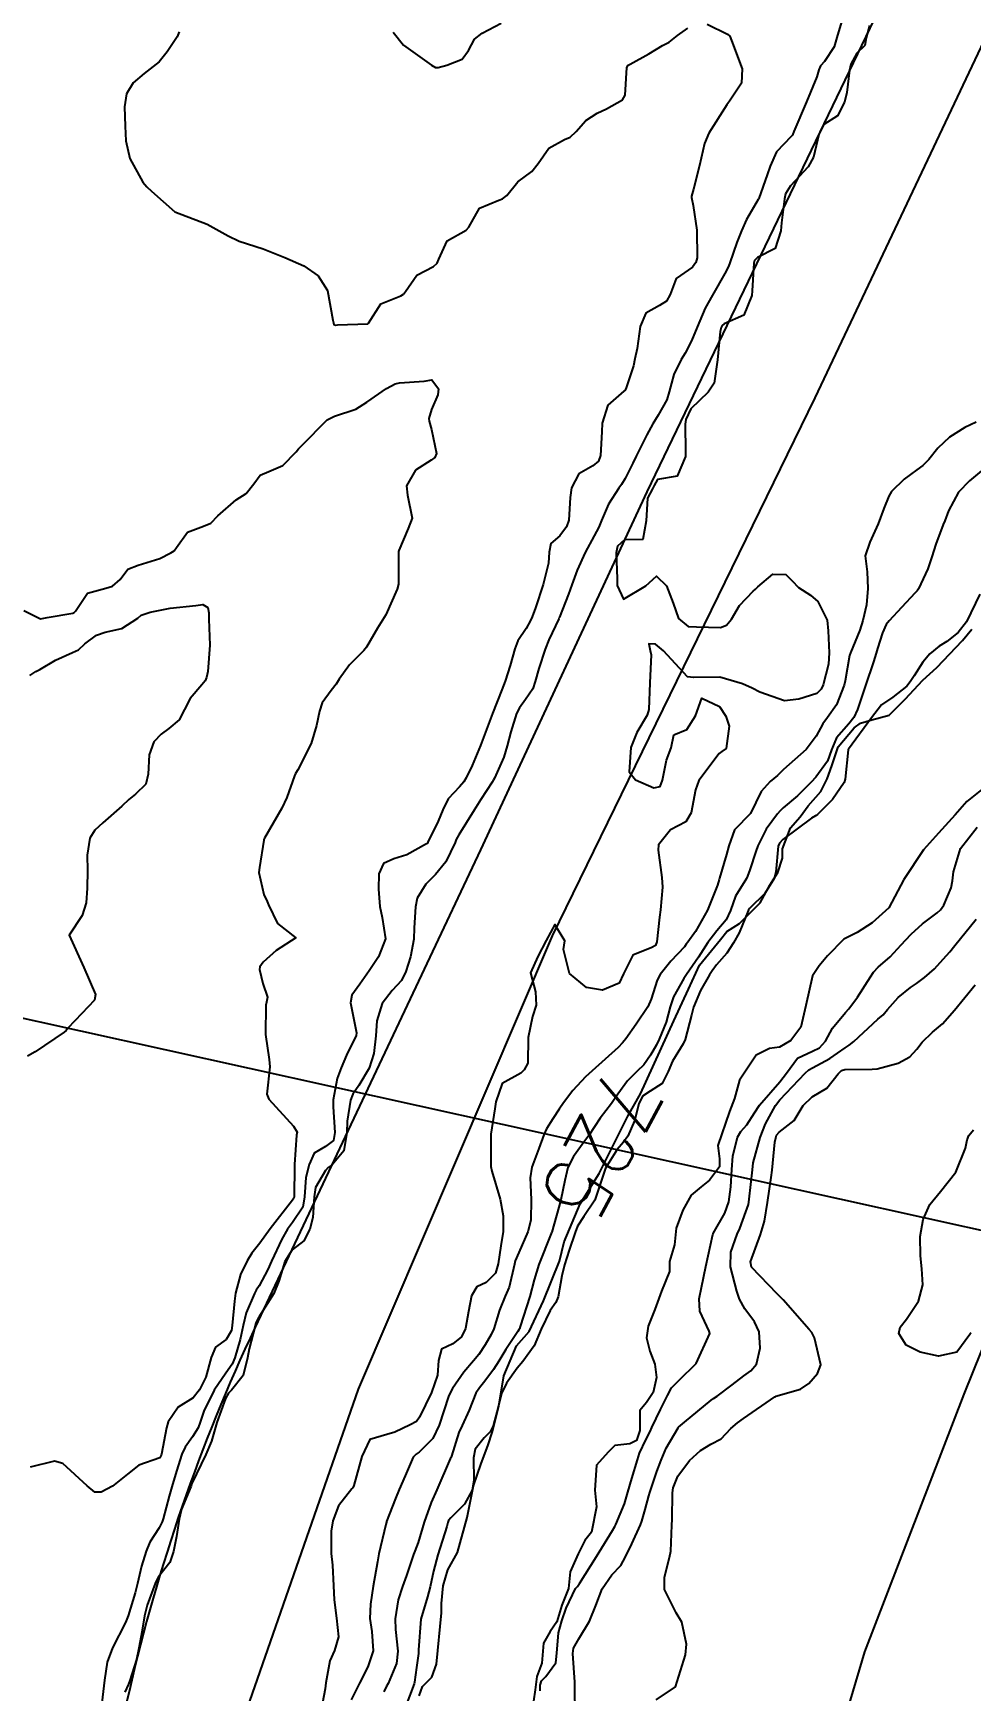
# Model space of a CAD drawing. Header units: metres. Extents: x 307586 to 320046, y 7427249 to 7434250.
# Drawn here: x 314406.1 to 314464, y 7432500.8 to 7432603.2 of the extents above; entities that cross this region are included whole.
import ezdxf
from ezdxf.enums import TextEntityAlignment as Align

# ---------------------------------------------------------------- set-up
doc = ezdxf.new("R2010")
doc.units = ezdxf.units.M
doc.header["$MEASUREMENT"] = 0
for name, color, linetype in [('Cotas', 45, 'Continuous'), ('Curvas de Nivel 1m', 11, 'Continuous'), ('Curvas de Nivel 5m', 15, 'Continuous'), ('Hidrografia', 140, 'Continuous'), ('TEXTO', 45, 'Continuous'), ('Vias Primárias', 230, 'Continuous')]:
    doc.layers.add(name, color=color, linetype=linetype)
doc.styles.add('Style-STANDARD', font='STANDARD.shx')

msp = doc.modelspace()

# ---------------------------------------------------------------- linework, layer by layer
at = {"layer": 'Curvas de Nivel 1m', "flags": 128}
for points, elevation in [([(314447.69, 7432603.77), (314448.96, 7432603.16), (314449.09, 7432603.03), (314449.21, 7432602.77), (314449.87, 7432601.02), (314449.81, 7432600.13), (314449.08, 7432599.03), (314449.01, 7432598.93), (314448.91, 7432598.79), (314447.8, 7432597.05), (314447.53, 7432596.4), (314447.22, 7432595.05), (314446.85, 7432593.59), (314446.74, 7432593.16), (314446.74, 7432593.06), (314446.84, 7432592.58), (314447.06, 7432591.06), (314447.09, 7432589.35), (314447, 7432589.06), (314446.79, 7432588.77), (314445.79, 7432588.07), (314445.42, 7432587.07), (314445.18, 7432586.67), (314444.76, 7432586.39), (314443.92, 7432585.92), (314443.57, 7432585.1), (314443.38, 7432583.75), (314443.24, 7432583.1), (314443.14, 7432582.68), (314442.7, 7432581.31), (314442.64, 7432581.17), (314442.55, 7432581.11), (314441.57, 7432580.24), (314441.22, 7432579.12), (314441.2, 7432578.6), (314441.11, 7432577.13), (314440.99, 7432576.79), (314440.64, 7432576.49), (314439.78, 7432576), (314439.32, 7432575.14), (314439.23, 7432574.53), (314439.15, 7432573.14), (314439.02, 7432572.72), (314438.59, 7432572.17), (314438.04, 7432571.7), (314437.93, 7432571.16), (314437.89, 7432570.48), (314437.56, 7432569.16), (314437.1, 7432567.73), (314436.88, 7432567.17), (314436.78, 7432566.93), (314436.52, 7432566.45), (314436.01, 7432565.69), (314435.82, 7432565.19), (314435.54, 7432564.15), (314435.23, 7432563.19), (314435.02, 7432562.65), (314434.45, 7432561.2), (314433.69, 7432559.21), (314433.18, 7432557.98), (314432.81, 7432557.22), (314432.67, 7432556.97), (314432.4, 7432556.66), (314431.71, 7432555.92), (314431.38, 7432555.24), (314431.08, 7432554.54), (314430.45, 7432553.25), (314430.42, 7432553.19), (314430.36, 7432553.14), (314429.15, 7432552.46), (314428.35, 7432552.21), (314427.7, 7432551.92), (314427.41, 7432551.28), (314427.39, 7432550.35), (314427.48, 7432549.28), (314427.62, 7432548.6), (314427.84, 7432547.28), (314427.4, 7432546.16), (314426.82, 7432545.29), (314426.25, 7432544.47), (314425.76, 7432543.79), (314425.67, 7432543.31), (314426.05, 7432541.47), (314426.03, 7432541.3), (314425.42, 7432540.09), (314425.09, 7432539.31), (314424.85, 7432538.65), (314424.6, 7432537.32), (314424.6, 7432536.89), (314424.71, 7432535.31), (314424.63, 7432534.82), (314424.13, 7432534.44), (314423.43, 7432534.03), (314423.11, 7432533.33), (314422.92, 7432532.52), (314422.82, 7432531.33), (314422.72, 7432530.7), (314422.08, 7432529.75), (314421.77, 7432529.34), (314421.42, 7432528.71), (314420.79, 7432527.36), (314420.57, 7432526.84), (314420.03, 7432525.84), (314419.84, 7432525.56), (314419.74, 7432525.37), (314419.22, 7432524.17), (314419.05, 7432523.38), (314418.85, 7432522.52), (314418.52, 7432521.38), (314418.37, 7432520.99), (314417.96, 7432520.44), (314417.24, 7432519.4), (314416.62, 7432518.09), (314416.39, 7432517.41), (314416.27, 7432517.07), (314415.92, 7432516.51), (314415.46, 7432515.88), (314415.26, 7432515.43), (314414.93, 7432514.39), (314414.64, 7432513.43), (314414.46, 7432512.85), (314414.09, 7432511.44), (314414.04, 7432511.25), (314413.85, 7432510.88), (314413.27, 7432510.01), (314413.04, 7432509.45), (314412.76, 7432508.52), (314412.52, 7432507.45), (314412.37, 7432506.88), (314411.93, 7432505.46), (314411.9, 7432505.35), (314411.78, 7432505.04), (314410.96, 7432503.47), (314410.64, 7432502.59), (314410.47, 7432501.48), (314410.31, 7432500.07)], 729), ([(314415.09, 7432603.31), (314414.96, 7432603), (314414.34, 7432602.06), (314413.85, 7432601.46), (314412.93, 7432600.72), (314412.25, 7432600.15), (314411.84, 7432599.48), (314411.71, 7432598.68), (314411.75, 7432597.48), (314411.8, 7432596.56), (314412.05, 7432595.48), (314412.85, 7432594.01), (314413.1, 7432593.72), (314413.38, 7432593.46), (314414.82, 7432592.19), (314416.81, 7432591.42), (314418.12, 7432590.71), (314418.8, 7432590.38), (314420.28, 7432589.89), (314420.8, 7432589.7), (314421.61, 7432589.36), (314422.79, 7432588.85), (314423.68, 7432588.24), (314424.25, 7432587.33), (314424.57, 7432585.5), (314424.61, 7432585.32), (314424.65, 7432585.23), (314424.74, 7432585.19), (314424.86, 7432585.2), (314426.74, 7432585.27), (314426.79, 7432585.3), (314427.55, 7432586.5), (314428.77, 7432586.99), (314428.94, 7432587.1), (314429.07, 7432587.27), (314429.76, 7432588.28), (314430.79, 7432588.81), (314431.02, 7432589.02), (314431.12, 7432589.25), (314431.64, 7432590.4), (314432.81, 7432591.05), (314432.98, 7432591.23), (314433.64, 7432592.41), (314434.84, 7432592.91), (314435.06, 7432592.98), (314435.33, 7432593.2), (314436.01, 7432594.03), (314436.86, 7432594.68), (314437.27, 7432595.17), (314437.92, 7432596.12), (314438.89, 7432596.66), (314439.23, 7432596.8), (314439.6, 7432597.14), (314440.21, 7432597.83), (314440.9, 7432598.28), (314441.48, 7432598.55), (314442.46, 7432599.11), (314442.63, 7432599.4), (314442.74, 7432601.11), (314442.81, 7432601.24), (314442.94, 7432601.31), (314444.09, 7432601.95), (314444.95, 7432602.45), (314445.36, 7432602.67), (314445.87, 7432603.07), (314446.5, 7432603.53)], 729), ([(314456, 7432603.92), (314455.71, 7432602.95), (314455.54, 7432602.37), (314454.94, 7432601.47), (314454.7, 7432601.2), (314454.6, 7432600.96), (314454.48, 7432600.52), (314453.83, 7432598.98), (314453.05, 7432597.14), (314452.99, 7432596.99), (314452.96, 7432596.92), (314452.89, 7432596.83), (314451.99, 7432595.88), (314451.59, 7432595), (314451.4, 7432594.46), (314450.88, 7432593.01), (314450.87, 7432592.98), (314450.84, 7432592.94), (314450.12, 7432591.72), (314449.82, 7432591.02), (314449.54, 7432590.29), (314449.09, 7432589.03), (314449.01, 7432588.81), (314448.79, 7432588.38), (314448.02, 7432587.04), (314447.58, 7432586.23), (314447.08, 7432585.05), (314446.73, 7432584.22), (314446.34, 7432583.45), (314446.1, 7432583.07), (314445.64, 7432582.14), (314445.36, 7432581.07), (314445.21, 7432580.56), (314444.68, 7432579.62), (314444.34, 7432579.09), (314443.98, 7432578.41), (314443.31, 7432577.1), (314443.1, 7432576.65), (314442.63, 7432575.71), (314442.41, 7432575.33), (314442.24, 7432575.11), (314441.6, 7432574.13), (314441.18, 7432573.12), (314441.01, 7432572.71), (314440.58, 7432571.9), (314440.31, 7432571.4), (314440.16, 7432571.13), (314439.66, 7432570.04), (314439.34, 7432569.14), (314439.13, 7432568.56), (314438.58, 7432567.15), (314438.56, 7432567.12), (314438.53, 7432567.05), (314437.92, 7432565.75), (314437.69, 7432565.16), (314437.3, 7432563.98), (314437.08, 7432563.17), (314436.93, 7432562.72), (314436.47, 7432562.06), (314436.1, 7432561.55), (314435.93, 7432561.19), (314435.57, 7432560.06), (314435.35, 7432559.19), (314435.13, 7432558.49), (314434.56, 7432557.2), (314434.51, 7432557.1), (314434.41, 7432556.96), (314433.72, 7432555.89), (314433.3, 7432555.22), (314432.37, 7432553.69), (314432.2, 7432553.4), (314432.13, 7432553.23), (314431.56, 7432552.02), (314430.91, 7432551.24), (314430.33, 7432550.65), (314429.79, 7432549.78), (314429.68, 7432549.26), (314429.61, 7432547.95), (314429.58, 7432547.26), (314429.38, 7432546.16), (314429.08, 7432545.26), (314428.82, 7432544.7), (314428.25, 7432544.09), (314427.62, 7432543.28), (314427.3, 7432542.21), (314427.23, 7432541.28), (314427.11, 7432540.19), (314426.83, 7432539.29), (314426.18, 7432538.22), (314425.81, 7432537.67), (314425.68, 7432537.3), (314425.46, 7432536), (314425.45, 7432535.31), (314425.26, 7432534.18), (314424.54, 7432533.32), (314424.29, 7432533.14), (314424.12, 7432532.97), (314423.51, 7432531.92), (314423.43, 7432531.33), (314423.35, 7432530.06), (314423.16, 7432529.33), (314422.78, 7432528.62), (314422.06, 7432528.06), (314421.61, 7432527.35), (314421.25, 7432526.13), (314420.93, 7432525.36), (314420.01, 7432523.9), (314419.83, 7432523.55), (314419.78, 7432523.37), (314419.42, 7432521.94), (314419.31, 7432521.38), (314419.05, 7432520.29), (314418.33, 7432519.39), (314418.13, 7432519.21), (314417.95, 7432518.88), (314417.42, 7432517.4), (314417.08, 7432516.24), (314416.74, 7432515.41), (314415.88, 7432513.62), (314415.83, 7432513.47), (314415.81, 7432513.42), (314415.24, 7432512.05), (314415.09, 7432511.43), (314414.93, 7432510.35), (314414.74, 7432509.43), (314414.52, 7432508.74), (314413.82, 7432507.86), (314413.66, 7432507.6), (314413.6, 7432507.44), (314413.12, 7432506.12), (314412.95, 7432505.45), (314412.78, 7432504.44), (314412.6, 7432503.45), (314412.45, 7432502.75), (314412.04, 7432501.46), (314411.95, 7432501.24), (314411.73, 7432500.73)], 728), ([(314457.73, 7432603.69), (314457.51, 7432602.93), (314457.43, 7432602.46), (314456.95, 7432601.98), (314456.57, 7432601.31), (314456.48, 7432600.94), (314456.32, 7432599.55), (314456.18, 7432598.95), (314455.74, 7432598.12), (314454.9, 7432597.57), (314454.59, 7432596.96), (314454.27, 7432595.57), (314453.93, 7432594.97), (314452.85, 7432593.8), (314452.54, 7432593.29), (314452.47, 7432592.99), (314452.3, 7432591.51), (314452.24, 7432591), (314451.89, 7432589.91), (314450.8, 7432589.36), (314450.63, 7432589.17), (314450.59, 7432589.01), (314450.47, 7432587.31), (314450.45, 7432587.01), (314449.97, 7432585.8), (314448.75, 7432585.27), (314448.62, 7432585.16), (314448.57, 7432585.03), (314448.5, 7432584.8), (314448.34, 7432583.04), (314448.14, 7432581.6), (314447.77, 7432581.04), (314446.68, 7432580.02), (314446.38, 7432579.36), (314446.33, 7432579.06), (314446.37, 7432577.35), (314446.36, 7432577.06), (314445.84, 7432575.86), (314444.63, 7432575.64), (314444.43, 7432575.28), (314444.33, 7432575.08), (314444.02, 7432574.49), (314443.94, 7432573.09), (314443.73, 7432571.95), (314442.59, 7432571.93), (314442.17, 7432571.53), (314442.08, 7432571.11), (314442.14, 7432569.53), (314442.15, 7432569.11), (314442.54, 7432568.26), (314443.92, 7432569.09), (314444.56, 7432569.68), (314445.19, 7432569.07), (314445.6, 7432568.01), (314445.93, 7432567.07), (314446.53, 7432566.56), (314447.04, 7432566.54), (314448.53, 7432566.51), (314448.9, 7432566.66), (314449.21, 7432567.02), (314449.7, 7432567.86), (314450.55, 7432568.75), (314450.69, 7432568.87), (314450.83, 7432569.01), (314451.75, 7432569.81), (314452.56, 7432569.79), (314452.95, 7432569.38), (314453.33, 7432568.98), (314454.09, 7432568.5), (314454.54, 7432568.11), (314455.12, 7432566.95), (314455.18, 7432566.3), (314455.24, 7432564.95), (314455.2, 7432564.25), (314454.86, 7432562.96), (314454.75, 7432562.69), (314454.47, 7432562.43), (314453.37, 7432562.08), (314452.47, 7432561.98), (314450.96, 7432562.52), (314450.48, 7432562.75), (314449.88, 7432563.02), (314448.49, 7432563.44), (314446.85, 7432563.41), (314446.49, 7432563.46), (314445.01, 7432565.07), (314444.51, 7432565.48), (314444.1, 7432565.49), (314444.18, 7432565.08), (314444.23, 7432564.81), (314444.15, 7432563.09), (314444.1, 7432561.45), (314444, 7432561.09), (314443.36, 7432560.01), (314442.98, 7432559.1), (314442.89, 7432557.58), (314443.27, 7432557.1), (314444.41, 7432556.61), (314444.8, 7432556.68), (314444.93, 7432557.07), (314445.19, 7432558.31), (314445.47, 7432559.07), (314445.64, 7432559.87), (314446.44, 7432560.21), (314446.98, 7432561.05), (314447.37, 7432562.14), (314448.46, 7432561.62), (314448.85, 7432561.03), (314449.05, 7432560.42), (314448.87, 7432559.03), (314448.61, 7432558.85), (314448.43, 7432558.72), (314447.19, 7432557.05), (314446.97, 7432556.48), (314446.71, 7432555.06), (314446.38, 7432554.51), (314445.44, 7432554), (314444.69, 7432553.08), (314444.67, 7432552.76), (314444.89, 7432551.07), (314444.94, 7432550.46), (314444.82, 7432549.07), (314444.76, 7432548.62), (314444.6, 7432547.08), (314444.5, 7432546.87), (314444.29, 7432546.73), (314443.11, 7432546.26), (314442.54, 7432545.11), (314442.26, 7432544.54), (314441.23, 7432544.1), (314440.25, 7432544.27), (314439.2, 7432545.14), (314438.82, 7432546.61), (314438.91, 7432547.14), (314438.3, 7432548.15), (314437.75, 7432547.16), (314437.25, 7432546.19), (314436.79, 7432545.17), (314437.09, 7432544), (314437.14, 7432543.17), (314436.92, 7432542.48), (314436.64, 7432541.17), (314436.63, 7432539.6), (314436.4, 7432539.18), (314436.19, 7432538.98), (314435.04, 7432538.33), (314434.65, 7432537.2), (314434.59, 7432536.77), (314434.34, 7432535.2), (314434.33, 7432535.01), (314434.34, 7432533.2), (314434.4, 7432532.92), (314434.91, 7432531.19), (314435.1, 7432530.17), (314435.1, 7432529.19), (314434.95, 7432528.31), (314434.78, 7432527.19), (314434.62, 7432526.62), (314434.04, 7432526.04), (314433.47, 7432525.77), (314433.14, 7432525.21), (314432.96, 7432524.26), (314432.77, 7432523.21), (314432.52, 7432522.69), (314431.99, 7432522.26), (314431.29, 7432521.92), (314431.1, 7432521.23), (314431.04, 7432520.31), (314430.68, 7432519.24), (314429.94, 7432517.73), (314429.74, 7432517.45), (314429.35, 7432517.26), (314428.4, 7432516.8), (314427.92, 7432516.66), (314426.86, 7432516.34), (314426.36, 7432515.29), (314425.88, 7432513.5), (314425.82, 7432513.36), (314425.75, 7432513.3), (314424.93, 7432512.24), (314424.58, 7432511.31), (314424.48, 7432510.68), (314424.47, 7432509.31), (314424.55, 7432508.59), (314424.62, 7432507.31), (314424.66, 7432506.45), (314424.81, 7432505.31), (314424.93, 7432504.15), (314424.68, 7432503.31), (314424.39, 7432502.67), (314424.15, 7432501.32), (314424.1, 7432500.95), (314423.8, 7432499.32)], 727), ([(314428.3, 7432603.28), (314428.95, 7432602.47), (314430.68, 7432601.25), (314430.93, 7432601.09), (314431.09, 7432601.09), (314431.61, 7432601.24), (314432.56, 7432601.62), (314432.95, 7432602.15), (314433.33, 7432602.85), (314433.81, 7432603.22), (314434.97, 7432603.84)], 728), ([(314464.32, 7432579.2), (314463.62, 7432578.86), (314462.67, 7432578.27), (314461.95, 7432577.59), (314461.38, 7432576.88), (314461.01, 7432576.52), (314460.64, 7432576.25), (314459.86, 7432575.67), (314459.09, 7432574.91), (314458.91, 7432574.61), (314458.61, 7432573.85), (314458.26, 7432572.92), (314457.74, 7432571.77), (314457.46, 7432570.93), (314457.58, 7432569.94), (314457.62, 7432568.92), (314457.53, 7432567.91), (314457.31, 7432566.93), (314457.12, 7432566.34), (314456.55, 7432564.94), (314456.5, 7432564.77), (314456.22, 7432563.21), (314456.16, 7432562.94), (314455.68, 7432561.73), (314455.13, 7432560.95), (314454.85, 7432560.55), (314454.44, 7432559.8), (314453.81, 7432558.97), (314452.42, 7432557.73), (314452.04, 7432557.37), (314451.6, 7432557), (314451.03, 7432556.38), (314450.38, 7432555.01), (314449.38, 7432554.01), (314449.03, 7432553.02), (314448.9, 7432552.48), (314448.46, 7432551.03), (314448.43, 7432550.93), (314448.33, 7432550.58), (314447.72, 7432549.04), (314446.98, 7432547.73), (314446.5, 7432547.06), (314446.41, 7432546.94), (314446.29, 7432546.78), (314445.45, 7432545.89), (314444.8, 7432545.07), (314444.62, 7432544.72), (314444.25, 7432543.54), (314444.04, 7432543.08), (314443.31, 7432542), (314442.67, 7432541.1), (314442.47, 7432540.84), (314442.21, 7432540.56), (314440.6, 7432539.12), (314440.19, 7432538.75), (314439.41, 7432537.91), (314438.83, 7432537.14), (314438.56, 7432536.75), (314438.16, 7432536.16), (314437.78, 7432535.53), (314437.61, 7432535.16), (314437.3, 7432534.33), (314436.87, 7432533.17), (314436.77, 7432532.51), (314436.82, 7432531.17), (314436.81, 7432529.9), (314436.63, 7432529.17), (314436.06, 7432527.9), (314435.84, 7432527.39), (314435.79, 7432527.18), (314435.46, 7432525.76), (314435.22, 7432525.19), (314434.88, 7432524.33), (314434.53, 7432523.19), (314434.36, 7432522.83), (314433.99, 7432522.19), (314433.59, 7432521.59), (314433.27, 7432521.21), (314432.67, 7432520.51), (314431.96, 7432519.49), (314431.82, 7432519.22), (314431.73, 7432519.01), (314431.15, 7432517.23), (314430.75, 7432516.4), (314429.91, 7432515.57), (314429.72, 7432515.44), (314429.54, 7432515.25), (314429.05, 7432514.1), (314428.68, 7432513.26), (314428.44, 7432512.7), (314427.9, 7432511.27), (314427.89, 7432511.23), (314427.85, 7432511.09), (314427.43, 7432509.28), (314427.34, 7432508.79), (314427.06, 7432507.28), (314426.9, 7432506.18), (314426.87, 7432505.28), (314426.98, 7432504.49), (314427.07, 7432503.28), (314426.74, 7432502.3), (314426.22, 7432501.29), (314425.72, 7432500.26)], 726), ([(314405.86, 7432563.55), (314406.24, 7432563.79), (314406.49, 7432563.92), (314407.45, 7432564.48), (314408.5, 7432564.97), (314408.87, 7432565.13), (314409.26, 7432565.5), (314409.98, 7432566.03), (314410.51, 7432566.21), (314411.54, 7432566.45), (314412.53, 7432567.09), (314412.74, 7432567.26), (314413.3, 7432567.46), (314414.54, 7432567.71), (314416.11, 7432567.86), (314416.54, 7432567.93), (314416.86, 7432567.74), (314416.93, 7432567.41), (314416.92, 7432567.02), (314416.98, 7432565.41), (314416.85, 7432563.78), (314416.77, 7432563.42), (314416.69, 7432563.21), (314416.48, 7432562.96), (314415.76, 7432562.13), (314415.42, 7432561.43), (314415.08, 7432560.8), (314414.44, 7432560.26), (314413.97, 7432559.92), (314413.53, 7432559.45), (314413.23, 7432558.64), (314413.18, 7432557.45), (314413.03, 7432556.83), (314412.39, 7432556.21), (314411.97, 7432555.88), (314411.55, 7432555.47), (314410.37, 7432554.44), (314409.87, 7432553.99), (314409.56, 7432553.5), (314409.4, 7432552.45), (314409.42, 7432551.5), (314409.41, 7432550.41), (314409.34, 7432549.5), (314409.1, 7432548.71), (314408.29, 7432547.51), (314409.2, 7432545.5), (314409.91, 7432543.83), (314409.86, 7432543.49), (314409.07, 7432542.66), (314408.22, 7432541.75), (314408.11, 7432541.62), (314407.98, 7432541.51), (314406.2, 7432540.29), (314405.73, 7432540.02)], 731), ([(314464.55, 7432568.56), (314463.71, 7432566.85), (314463.2, 7432566.19), (314462.51, 7432565.65), (314462.03, 7432565.35), (314461.45, 7432564.88), (314461.02, 7432564.36), (314460.49, 7432563.53), (314460.23, 7432563.15), (314460.03, 7432562.89), (314459.17, 7432562.21), (314458.47, 7432561.73), (314457.85, 7432560.92), (314456.43, 7432559), (314456.4, 7432558.97), (314456.4, 7432558.94), (314456.22, 7432557.14), (314456.16, 7432556.94), (314455.45, 7432555.89), (314454.52, 7432554.96), (314454.44, 7432554.9), (314454.38, 7432554.88), (314454.14, 7432554.72), (314452.37, 7432553.41), (314452.17, 7432553.19), (314452.09, 7432552.99), (314451.93, 7432551.4), (314451.83, 7432551), (314451.26, 7432550.07), (314450.31, 7432549.14), (314450.25, 7432549.07), (314450.23, 7432549.01), (314449.67, 7432547.65), (314449.33, 7432547.02), (314448.92, 7432546.38), (314448.27, 7432545.67), (314448, 7432545.3), (314447.84, 7432545.04), (314447.29, 7432544.09), (314446.85, 7432543.05), (314446.73, 7432542.56), (314446.35, 7432541.06), (314446.21, 7432540.79), (314445.56, 7432539.71), (314445.29, 7432539.07), (314444.92, 7432538.34), (314444.18, 7432537.87), (314443.71, 7432537.55), (314443.48, 7432537.09), (314443.22, 7432536.03), (314442.79, 7432535.09), (314442.53, 7432534.71), (314442.13, 7432534.25), (314441.41, 7432533.11), (314441.1, 7432532.12), (314440.76, 7432531.12), (314440.08, 7432530.12), (314439.69, 7432529.52), (314439.54, 7432529.14), (314439.17, 7432528.04), (314438.88, 7432527.14), (314438.73, 7432526.45), (314438.5, 7432525.15), (314438.36, 7432524.81), (314438.01, 7432524.32), (314437.44, 7432523.16), (314437.01, 7432522.14), (314436.32, 7432521.17), (314435.97, 7432520.76), (314435.31, 7432519.83), (314435, 7432519.19), (314434.79, 7432518.35), (314434.49, 7432517.19), (314434.3, 7432516.82), (314433.92, 7432516.45), (314433.38, 7432515.74), (314433.26, 7432515.21), (314433.28, 7432513.81), (314433.19, 7432513.21), (314432.72, 7432512.36), (314431.86, 7432511.51), (314431.73, 7432511.35), (314431.68, 7432511.22), (314431.61, 7432510.98), (314431.07, 7432509.23), (314430.8, 7432508.21), (314430.6, 7432507.24), (314430.43, 7432506.62), (314430.02, 7432505.25), (314429.87, 7432503.36), (314429.88, 7432503.25), (314429.88, 7432503.13), (314429.75, 7432502.27), (314429.63, 7432501.35), (314429.61, 7432501.25), (314429.09, 7432499.89)], 724), ([(314437.39, 7432500.81), (314437.38, 7432501.16), (314437.46, 7432501.43), (314437.74, 7432501.7), (314438.35, 7432502.55), (314438.42, 7432503.14), (314438.51, 7432504.4), (314438.72, 7432505.14), (314439, 7432505.93), (314439.57, 7432507.13), (314439.68, 7432507.27), (314439.82, 7432507.44), (314440.87, 7432509.11), (314441.85, 7432510.73), (314441.99, 7432510.96), (314442.05, 7432511.1), (314442.59, 7432512.38), (314442.8, 7432513.09), (314443.05, 7432513.93), (314443.39, 7432515.09), (314443.51, 7432515.49), (314443.92, 7432516.32), (314444.17, 7432516.83), (314444.28, 7432517.08), (314444.82, 7432518.19), (314445.24, 7432519.07), (314445.49, 7432519.53), (314445.96, 7432520.01), (314447.01, 7432521.04), (314447.86, 7432522.89), (314447.83, 7432523.03), (314447.24, 7432524.27), (314447.21, 7432525.04), (314447.34, 7432525.73), (314447.62, 7432527.04), (314448.05, 7432529.01), (314448.06, 7432529.03), (314448.07, 7432529.06), (314448.79, 7432530.32), (314449.03, 7432531.02), (314449.17, 7432531.96), (314449.22, 7432533.02), (314449.29, 7432533.85), (314449.57, 7432535.02), (314449.78, 7432535.38), (314450.15, 7432535.79), (314450.63, 7432536.53), (314450.94, 7432537), (314452.19, 7432538.43), (314452.59, 7432538.98), (314453.27, 7432539.91), (314454.21, 7432540.34), (314454.64, 7432540.53), (314455.01, 7432540.95), (314455.43, 7432541.75), (314456.24, 7432542.73), (314456.44, 7432542.94), (314456.98, 7432543.66), (314457.79, 7432544.92), (314457.97, 7432545.21), (314458.27, 7432545.52), (314459.01, 7432546.17), (314459.69, 7432546.9), (314459.97, 7432547.22), (314460.3, 7432547.56), (314460.99, 7432548.19), (314461.9, 7432548.87), (314462.12, 7432549.06), (314462.32, 7432549.36), (314462.77, 7432550.43), (314462.85, 7432550.86), (314462.91, 7432551.42), (314463.35, 7432552.86), (314464.38, 7432554.17)], 724), ([(314444.54, 7432500.26), (314445.74, 7432501.06), (314446.36, 7432503.05), (314446.43, 7432503.71), (314446.14, 7432505.05), (314445.79, 7432505.64), (314445.07, 7432507.07), (314445.06, 7432507.83), (314445.38, 7432509.06), (314445.45, 7432509.45), (314445.52, 7432511.06), (314445.53, 7432511.4), (314445.55, 7432513.06), (314445.6, 7432513.35), (314445.89, 7432514.07), (314446.6, 7432515.05), (314447.28, 7432515.67), (314447.92, 7432516.06), (314448.56, 7432516.39), (314449.17, 7432517.02), (314449.57, 7432517.38), (314449.94, 7432517.64), (314451.88, 7432518.98), (314451.92, 7432519.01), (314451.95, 7432519.02), (314453.46, 7432519.46), (314453.97, 7432519.8), (314454.51, 7432520.42), (314454.71, 7432520.95), (314454.33, 7432522.62), (314454.16, 7432522.96), (314454, 7432523.15), (314452.4, 7432524.98), (314452.03, 7432525.35), (314450.44, 7432527), (314450.38, 7432527.33), (314450.99, 7432529), (314451.24, 7432529.84), (314451.43, 7432530.99), (314451.66, 7432532.53), (314451.71, 7432532.99), (314451.87, 7432534.71), (314451.93, 7432534.98), (314451.99, 7432535.14), (314452.15, 7432535.34), (314453.08, 7432536.05), (314453.62, 7432536.97), (314454.18, 7432537.51), (314455.09, 7432538.05), (314455.79, 7432538.94), (314456, 7432539.14), (314456.2, 7432539.21), (314457.89, 7432539.22), (314458.2, 7432539.24), (314459.5, 7432539.6), (314460.21, 7432539.99), (314460.65, 7432540.45), (314460.98, 7432540.88), (314461.61, 7432541.5), (314462.23, 7432542.03), (314462.98, 7432542.86), (314464.26, 7432544.43)], 726), ([(314464, 7432522.92), (314463.96, 7432522.89), (314463.92, 7432522.84), (314463.11, 7432521.73), (314461.99, 7432521.49), (314460.85, 7432521.74), (314460, 7432522.18), (314459.53, 7432522.89), (314459.61, 7432523.29), (314460.01, 7432523.77), (314460.75, 7432524.88), (314461.02, 7432525.9), (314460.96, 7432526.88), (314460.87, 7432527.69), (314460.86, 7432528.88), (314461.03, 7432529.93), (314461.46, 7432530.87), (314462.11, 7432531.67), (314463.05, 7432532.86), (314463.65, 7432534.35), (314463.76, 7432534.85), (314463.87, 7432535.12), (314464.15, 7432535.47)], 727)]:
    msp.add_lwpolyline(points, dxfattribs=dict(at, elevation=elevation))
at = {"layer": 'Curvas de Nivel 5m', "flags": 128}
for points, elevation in [([(314405.49, 7432567.55), (314406.53, 7432567.05), (314406.94, 7432567.12), (314408.53, 7432567.4), (314408.61, 7432567.43), (314408.69, 7432567.51), (314409.42, 7432568.63), (314410.55, 7432568.93), (314410.97, 7432569.06), (314411.45, 7432569.48), (314411.92, 7432570.11), (314412.56, 7432570.35), (314413.89, 7432570.77), (314414.57, 7432571.11), (314414.77, 7432571.24), (314414.92, 7432571.44), (314415.61, 7432572.4), (314416.59, 7432572.77), (314417.05, 7432572.96), (314417.47, 7432573.41), (314418.61, 7432574.4), (314419.22, 7432574.79), (314419.69, 7432575.38), (314420.09, 7432575.91), (314420.63, 7432576.15), (314421.49, 7432576.51), (314422.31, 7432577.35), (314422.46, 7432577.55), (314422.66, 7432577.75), (314424.23, 7432579.33), (314424.68, 7432579.57), (314426, 7432579.99), (314426.68, 7432580.43), (314427.89, 7432581.28), (314428.42, 7432581.55), (314428.7, 7432581.63), (314430.22, 7432581.73), (314430.7, 7432581.81), (314431.1, 7432581.25), (314431.06, 7432580.88), (314430.68, 7432579.98), (314430.5, 7432579.42), (314430.52, 7432579.25), (314430.67, 7432578.74), (314430.98, 7432577.25), (314430.88, 7432577.01), (314430.65, 7432576.84), (314429.68, 7432576.22), (314429.13, 7432575.26), (314429.2, 7432574.68), (314429.48, 7432573.26), (314429.23, 7432572.62), (314428.65, 7432571.27), (314428.64, 7432571.2), (314428.64, 7432569.27), (314428.63, 7432569.19), (314428.55, 7432568.87), (314427.86, 7432567.28), (314427.34, 7432566.47), (314426.66, 7432565.3), (314426.5, 7432565.09), (314425.6, 7432564.2), (314424.96, 7432563.32), (314424.79, 7432563.01), (314424.47, 7432562.62), (314423.93, 7432561.86), (314423.75, 7432561.33), (314423.57, 7432560.46), (314423.24, 7432559.34), (314422.42, 7432557.72), (314422.28, 7432557.49), (314422.22, 7432557.35), (314421.74, 7432556), (314421.43, 7432555.35), (314420.36, 7432553.49), (314420.32, 7432553.41), (314420.31, 7432553.37), (314420.04, 7432551.67), (314420.01, 7432551.37), (314420.32, 7432550.02), (314420.52, 7432549.57), (314420.6, 7432549.37), (314421.17, 7432548.23), (314422.29, 7432547.34), (314421.08, 7432546.55), (314420.27, 7432545.83), (314420.08, 7432545.55), (314420.05, 7432545.37), (314420.25, 7432544.51), (314420.54, 7432543.66), (314420.49, 7432543.37), (314420.44, 7432543.17), (314420.41, 7432541.37), (314420.64, 7432539.81), (314420.68, 7432539.36), (314420.5, 7432537.68), (314420.62, 7432537.36), (314422.15, 7432535.7), (314422.37, 7432535.34), (314422.34, 7432535.14), (314422.21, 7432533.34), (314422.21, 7432533.25), (314422.19, 7432531.34), (314422.17, 7432531.26), (314422.09, 7432531.13), (314420.7, 7432529.36), (314420.06, 7432528.48), (314419.57, 7432527.86), (314419.28, 7432527.38), (314418.88, 7432526.54), (314418.57, 7432525.38), (314418.5, 7432524.9), (314418.37, 7432523.39), (314418.31, 7432523.08), (314417.99, 7432522.53), (314417.33, 7432522.05), (314417.06, 7432521.4), (314416.74, 7432520.19), (314416.35, 7432519.41), (314415.95, 7432518.91), (314415.02, 7432518.35), (314414.41, 7432517.44), (314414.3, 7432517.07), (314413.99, 7432515.44), (314413.97, 7432515.37), (314413.9, 7432515.21), (314412.6, 7432514.75), (314411.89, 7432514.21), (314410.98, 7432513.47), (314410.26, 7432513.1), (314409.88, 7432513.1), (314409.4, 7432513.49), (314407.9, 7432514.86), (314407.38, 7432515), (314405.89, 7432514.64)], 730), ([(314464.64, 7432576.18), (314463.91, 7432575.57), (314463.23, 7432574.86), (314462.61, 7432573.72), (314462.37, 7432573.1), (314462.28, 7432572.87), (314461.82, 7432571.65), (314461.58, 7432570.88), (314461.32, 7432570.13), (314460.75, 7432568.89), (314460.67, 7432568.77), (314460.55, 7432568.64), (314459.7, 7432567.74), (314458.93, 7432566.91), (314458.75, 7432566.69), (314458.52, 7432566.18), (314458.22, 7432565.2), (314458.14, 7432564.92), (314457.97, 7432564.39), (314457.48, 7432562.93), (314456.98, 7432561.45), (314456.75, 7432560.94), (314456.45, 7432560.55), (314455.69, 7432559.7), (314455.38, 7432558.95), (314455.14, 7432558.24), (314454.42, 7432557.27), (314454.12, 7432556.96), (314453.27, 7432556.11), (314452.39, 7432555.36), (314452.2, 7432555.18), (314452.04, 7432554.99), (314451.34, 7432554.04), (314450.82, 7432553.01), (314450.71, 7432552.66), (314450.34, 7432551.54), (314450.2, 7432551.15), (314450.12, 7432551.01), (314449.44, 7432549.9), (314449.13, 7432549.02), (314448.88, 7432548.45), (314448.3, 7432547.77), (314447.73, 7432547.04), (314447.17, 7432546.15), (314446.43, 7432545.06), (314446.26, 7432544.82), (314445.62, 7432543.7), (314445.41, 7432543.07), (314445.17, 7432542.12), (314444.74, 7432541.07), (314444.56, 7432540.73), (314444.2, 7432540.09), (314443.79, 7432539.49), (314443.38, 7432539.09), (314442.78, 7432538.5), (314442.18, 7432537.68), (314441.78, 7432537.11), (314441.08, 7432536.19), (314440.38, 7432535.13), (314440.14, 7432534.79), (314439.44, 7432533.83), (314439.1, 7432533.14), (314438.91, 7432532.34), (314438.66, 7432531.14), (314438.53, 7432530.7), (314438.1, 7432529.15), (314438.09, 7432529.13), (314438.07, 7432529.08), (314437.3, 7432527.16), (314437.01, 7432526.2), (314436.74, 7432525.17), (314436.15, 7432523.33), (314436.1, 7432523.18), (314436.07, 7432523.11), (314436, 7432523.01), (314435.26, 7432521.91), (314434.83, 7432521.19), (314434.5, 7432520.66), (314433.96, 7432519.94), (314433.63, 7432519.53), (314433.42, 7432519.21), (314432.99, 7432518.16), (314432.56, 7432517.21), (314432.37, 7432516.77), (314431.9, 7432515.32), (314431.88, 7432515.25), (314431.86, 7432515.22), (314431.83, 7432515.15), (314431, 7432513.23), (314430.65, 7432512.46), (314430.23, 7432511.24), (314429.84, 7432509.98), (314429.64, 7432509.45), (314429.57, 7432509.25), (314429.13, 7432507.95), (314428.88, 7432507.26), (314428.62, 7432506.45), (314428.42, 7432505.26), (314428.44, 7432504.6), (314428.59, 7432503.26), (314428.51, 7432502.51), (314427.99, 7432501.27), (314427.9, 7432501.1), (314427.73, 7432500.75)], 725), ([(314439.55, 7432499.3), (314439.52, 7432501.13), (314439.52, 7432501.35), (314439.4, 7432503.13), (314439.44, 7432503.46), (314439.77, 7432504.03), (314440.43, 7432505.12), (314440.82, 7432506.09), (314441.22, 7432507.11), (314441.82, 7432507.98), (314442.36, 7432508.56), (314442.66, 7432509.09), (314443.04, 7432509.89), (314443.59, 7432511.08), (314443.66, 7432511.29), (314443.87, 7432512.03), (314444.1, 7432512.86), (314444.16, 7432513.08), (314444.6, 7432514.37), (314444.85, 7432515.07), (314445.17, 7432515.81), (314445.9, 7432517.06), (314445.91, 7432517.08), (314445.93, 7432517.11), (314446.3, 7432517.41), (314447.95, 7432518.77), (314448.1, 7432518.88), (314448.31, 7432519.03), (314449.25, 7432519.73), (314449.97, 7432520.27), (314450.39, 7432520.59), (314450.75, 7432521), (314450.98, 7432521.98), (314450.91, 7432523), (314450.62, 7432523.61), (314450.02, 7432524.42), (314449.7, 7432525.01), (314449.54, 7432525.51), (314449.15, 7432527.02), (314449.16, 7432527.92), (314449.55, 7432529.02), (314449.71, 7432529.38), (314450.09, 7432530.41), (314450.25, 7432530.86), (314450.28, 7432531.01), (314450.3, 7432531.2), (314450.49, 7432533), (314450.55, 7432533.43), (314450.97, 7432535), (314451.31, 7432535.84), (314451.91, 7432536.98), (314452.18, 7432537.33), (314453.75, 7432538.97), (314453.97, 7432539.19), (314454.2, 7432539.31), (314455.27, 7432539.89), (314456.22, 7432540.54), (314456.46, 7432540.7), (314456.76, 7432540.93), (314458.24, 7432542.31), (314458.56, 7432542.58), (314458.84, 7432542.9), (314459.5, 7432543.65), (314460.26, 7432544.27), (314460.63, 7432544.51), (314461.13, 7432544.88), (314461.73, 7432545.42), (314462.28, 7432546.01), (314462.68, 7432546.47), (314463, 7432546.86), (314464.31, 7432548.48)], 725)]:
    msp.add_lwpolyline(points, dxfattribs=dict(at, elevation=elevation))
at = {"layer": 'Hidrografia'}
for points in [[(314429.91, 7432500.5), (314430.11, 7432501.09), (314430.7, 7432501.67), (314430.99, 7432502.46), (314431.3, 7432505.63), (314431.3, 7432506.22), (314431.4, 7432507.3), (314431.69, 7432508.29), (314432.28, 7432509.37), (314432.87, 7432511.53), (314433.26, 7432513.49), (314433.75, 7432514.87), (314434.15, 7432515.95), (314434.44, 7432516.83), (314434.84, 7432518.41), (314435.13, 7432520.27), (314435.92, 7432522.14), (314436.7, 7432523.02), (314437.59, 7432524.92), (314438.58, 7432527.37), (314438.87, 7432528.55), (314439.85, 7432530.91), (314441.03, 7432532.77), (314442.8, 7432536.31), (314443.59, 7432537.69), (314445.65, 7432542.2), (314446.54, 7432544.17), (314447.22, 7432545.64), (314448.52, 7432547.24), (314448.92, 7432547.73), (314449.7, 7432548.23), (314450.19, 7432548.72), (314450.98, 7432549.5), (314451.57, 7432550.58), (314452.06, 7432551.37), (314452.36, 7432552.25), (314452.36, 7432552.84), (314452.85, 7432554.12), (314453.44, 7432554.81), (314453.93, 7432555.49), (314454.72, 7432556.38), (314455.11, 7432557.16), (314455.4, 7432557.95), (314455.8, 7432559.13), (314456.78, 7432560.31), (314457.17, 7432560.6), (314457.86, 7432560.8), (314458.94, 7432561.09), (314459.92, 7432562.08), (314461.01, 7432563.25), (314461.89, 7432564.04), (314463.46, 7432565.71), (314464.05, 7432566.4)], [(314464.86, 7432556.67), (314463.73, 7432555.75), (314463.02, 7432554.93), (314461.99, 7432553.8), (314461.07, 7432552.78), (314459.84, 7432550.93), (314458.92, 7432549.19), (314457.89, 7432548.27), (314456.97, 7432547.66), (314456.15, 7432547.25), (314455.13, 7432546.22), (314454.61, 7432545.61), (314454.2, 7432544.99), (314453.8, 7432543.15), (314453.49, 7432541.82), (314452.87, 7432541), (314452.16, 7432540.59), (314451.54, 7432540.49), (314450.72, 7432540.08), (314450.31, 7432539.46), (314449.7, 7432538.54), (314449.39, 7432537.42), (314449.08, 7432536.6), (314448.35, 7432534.51), (314448.46, 7432533.69), (314448.46, 7432533.18), (314447.84, 7432532.36), (314447.33, 7432531.95), (314446.72, 7432531.44), (314446.2, 7432530.52), (314445.79, 7432529.39), (314445.69, 7432528.37), (314445.38, 7432527.34), (314445.38, 7432526.73), (314444.87, 7432525.5), (314444.46, 7432524.37), (314444.05, 7432523.35), (314443.95, 7432522.63), (314444.15, 7432521.81), (314444.46, 7432520.99), (314444.56, 7432520.18), (314444.36, 7432519.25), (314443.95, 7432518.64), (314443.54, 7432518.13), (314443.54, 7432517.51), (314443.54, 7432516.9), (314443.33, 7432516.28), (314442.92, 7432516.08), (314442, 7432515.98), (314441.59, 7432515.57), (314440.87, 7432514.75), (314440.77, 7432513.21), (314440.87, 7432512.19), (314440.56, 7432510.62), (314440.15, 7432510.11), (314439.74, 7432509.29), (314439.23, 7432508.16), (314439.13, 7432507.14), (314438.72, 7432506.11), (314438.41, 7432505.09), (314438, 7432504.48), (314437.59, 7432503.76), (314437.49, 7432502.53), (314437.18, 7432501.71), (314437.08, 7432500.89), (314436.98, 7432500.17)]]:
    msp.add_lwpolyline(points, dxfattribs=at)
at = {"layer": 'TEXTO'}
msp.add_line((314372.58, 7432549.63), (314526.6, 7432515.58), dxfattribs=at)
at = {"layer": 'Vias Primárias'}
for points in [[(314476.39, 7432324.01), (314437.83, 7432387.03), (314431.67, 7432396.7, -0.011356), (314423.41, 7432413.32, -0.065891), (314419.46, 7432424.23, -0.001491), (314415.04, 7432444.68), (314414.41, 7432455.35), (314414.35, 7432465.91), (314414.64, 7432473.64), (314415.66, 7432481.65), (314416.69, 7432487.22), (314419.46, 7432500.19), (314426.17, 7432519.46), (314438.14, 7432547.46), (314454.37, 7432580.7), (314470.83, 7432615.51, 0.076264)], [(314476.39, 7432324.01), (314437.83, 7432387.03), (314431.67, 7432396.7, -0.011356), (314423.41, 7432413.32, -0.065891), (314419.46, 7432424.23, -0.001491), (314415.04, 7432444.68), (314414.41, 7432455.35), (314414.35, 7432465.91), (314414.64, 7432473.64), (314415.66, 7432481.65), (314416.69, 7432487.22), (314419.46, 7432500.19), (314426.17, 7432519.46), (314438.14, 7432547.46), (314454.37, 7432580.7), (314470.83, 7432615.51, 0.076264)], [(314462.9, 7432614.25), (314455.95, 7432599.8), (314443.98, 7432574.89), (314433.69, 7432552.77), (314419.78, 7432523.28, 0.053946), (314411.99, 7432500.75, 0.029522), (314408.51, 7432480.02, 0.040942), (314407.95, 7432457.9, -0.012204), (314408.23, 7432449.25, 0.036679), (314408.65, 7432444.08, -0.010898), (314409.76, 7432435.74, 0.044761), (314411.71, 7432426.16), (314414.49, 7432417.13), (314417.27, 7432408.79), (314421.18, 7432400.35), (314425.44, 7432393.19), (314429.69, 7432387.15), (314438.87, 7432372.11), (314457.22, 7432342.08)], [(314462.9, 7432614.25), (314455.95, 7432599.8), (314443.98, 7432574.89), (314433.69, 7432552.77), (314419.78, 7432523.28, 0.053946), (314411.99, 7432500.75, 0.029522), (314408.51, 7432480.02, 0.040942), (314407.95, 7432457.9, -0.012204), (314408.23, 7432449.25, 0.036679), (314408.65, 7432444.08, -0.010898), (314409.76, 7432435.74, 0.044761), (314411.71, 7432426.16), (314414.49, 7432417.13), (314417.27, 7432408.79), (314421.18, 7432400.35), (314425.44, 7432393.19), (314429.69, 7432387.15), (314438.87, 7432372.11), (314457.22, 7432342.08)], [(314500.27, 7432331.28), (314477.56, 7432368.42), (314467.75, 7432384.89, -0.053021), (314455.29, 7432411.96, -0.057907), (314450.3, 7432435.39), (314449.42, 7432442.74), (314448.9, 7432452.64), (314449, 7432460.76), (314450.04, 7432472.31), (314451.08, 7432479.6), (314451.5, 7432481.98), (314453.17, 7432488.85), (314457.43, 7432503.22), (314463.57, 7432519.14), (314469.4, 7432533.61), (314476.48, 7432547.45), (314487.52, 7432565.56), (314502.19, 7432589.08), (314512.92, 7432608.76)], [(314500.27, 7432331.28), (314477.56, 7432368.42), (314467.75, 7432384.89, -0.053021), (314455.29, 7432411.96, -0.057907), (314450.3, 7432435.39), (314449.42, 7432442.74), (314448.9, 7432452.64), (314449, 7432460.76), (314450.04, 7432472.31), (314451.08, 7432479.6), (314451.5, 7432481.98), (314453.17, 7432488.85), (314457.43, 7432503.22), (314463.57, 7432519.14), (314469.4, 7432533.61), (314476.48, 7432547.45), (314487.52, 7432565.56), (314502.19, 7432589.08), (314512.92, 7432608.76)]]:
    msp.add_lwpolyline(points, format="xyb", dxfattribs=at)

# ---------------------------------------------------------------- texts
at = {"layer": 'Cotas', "style": 'Style-STANDARD'}
msp.add_text('725', height=4, rotation=241.8218, dxfattribs=at).set_placement((314441.17, 7432534.5, 725), align=Align.MIDDLE_CENTER)

doc.saveas('drawing.dxf')
